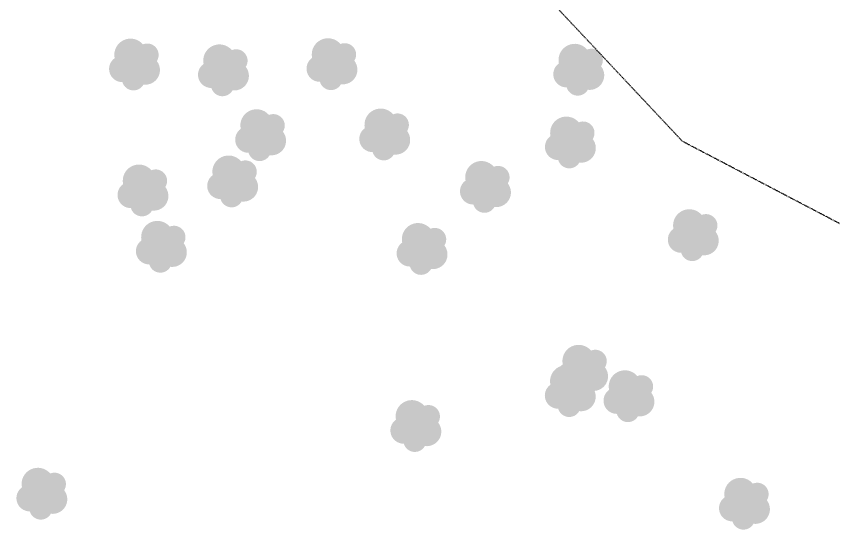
# Model space of a CAD drawing. Header units: feet. Extents: x 19943 to 22668, y 19646 to 21490.
# Drawn here: x 21109.1 to 21264.8, y 20774.5 to 20872.4 of the extents above; entities that cross this region are included whole.
import ezdxf

# ---------------------------------------------------------------- set-up
doc = ezdxf.new("R2010")
doc.units = ezdxf.units.FT
doc.header["$MEASUREMENT"] = 0
doc.linetypes.add('DASHED2', pattern=[0.375, 0.25, -0.125])
doc.layers.add('V-PLNT-TREES-SAVD', color=253, linetype='Continuous')
doc.layers.add('V-WETL-BUFF', color=253, linetype='DASHED2')

# ---------------------------------------------------------------- blocks, each defined once
blk = doc.blocks.new('Existing Basemap')
at = {"layer": 'V-PLNT-TREES-SAVD'}
h = blk.add_hatch(color=256, dxfattribs=at)
edge = h.paths.add_edge_path()
edge.add_ellipse((21134.04, 20865), major_axis=(-1.54, 1.54), ratio=1, start_angle=192.5945, end_angle=337.2688)
edge.add_ellipse((21130.86, 20865.02), major_axis=(-2.19, 2.18), ratio=1, start_angle=265.3136, end_angle=416.8559)
edge.add_ellipse((21129.29, 20862.33), major_axis=(1.78, 1.78), ratio=1, start_angle=80.2866, end_angle=225.7342)
edge.add_ellipse((21131.42, 20860.43), major_axis=(-1.55, 1.55), ratio=1, start_angle=61.1573, end_angle=61.4715)
edge.add_ellipse((21131.42, 20860.43), major_axis=(-1.55, 1.55), ratio=1, start_angle=61.4715, end_angle=195.4892)
edge.add_ellipse((21133.68, 20862.11), major_axis=(1.97, 1.97), ratio=1, start_angle=217.817, end_angle=353.0193)
h = blk.add_hatch(color=256, dxfattribs=at)
edge = h.paths.add_edge_path()
edge.add_ellipse((21150.98, 20863.9), major_axis=(-1.54, 1.54), ratio=1, start_angle=192.5945, end_angle=337.2688)
edge.add_ellipse((21147.8, 20863.92), major_axis=(-2.19, 2.18), ratio=1, start_angle=265.3136, end_angle=416.8559)
edge.add_ellipse((21146.23, 20861.22), major_axis=(1.78, 1.78), ratio=1, start_angle=80.2866, end_angle=225.7342)
edge.add_ellipse((21148.37, 20859.32), major_axis=(-1.55, 1.55), ratio=1, start_angle=61.1573, end_angle=61.4715)
edge.add_ellipse((21148.37, 20859.32), major_axis=(-1.55, 1.55), ratio=1, start_angle=61.4715, end_angle=195.4892)
edge.add_ellipse((21150.62, 20861.01), major_axis=(1.97, 1.97), ratio=1, start_angle=217.817, end_angle=353.0193)
h = blk.add_hatch(color=256, dxfattribs=at)
edge = h.paths.add_edge_path()
edge.add_ellipse((21171.65, 20865.06), major_axis=(-1.54, 1.54), ratio=1, start_angle=192.5945, end_angle=337.2688)
edge.add_ellipse((21168.47, 20865.09), major_axis=(-2.19, 2.18), ratio=1, start_angle=265.3136, end_angle=416.8559)
edge.add_ellipse((21166.9, 20862.39), major_axis=(1.78, 1.78), ratio=1, start_angle=80.2866, end_angle=225.7342)
edge.add_ellipse((21169.04, 20860.49), major_axis=(-1.55, 1.55), ratio=1, start_angle=61.1573, end_angle=61.4715)
edge.add_ellipse((21169.04, 20860.49), major_axis=(-1.55, 1.55), ratio=1, start_angle=61.4715, end_angle=195.4892)
edge.add_ellipse((21171.29, 20862.18), major_axis=(1.97, 1.97), ratio=1, start_angle=217.817, end_angle=353.0193)
h = blk.add_hatch(color=256, dxfattribs=at)
edge = h.paths.add_edge_path()
edge.add_ellipse((21218.65, 20864.01), major_axis=(-1.54, 1.54), ratio=1, start_angle=192.5945, end_angle=337.2688)
edge.add_ellipse((21215.47, 20864.03), major_axis=(-2.19, 2.18), ratio=1, start_angle=265.3136, end_angle=416.8559)
edge.add_ellipse((21213.9, 20861.33), major_axis=(1.78, 1.78), ratio=1, start_angle=80.2866, end_angle=225.7342)
edge.add_ellipse((21216.04, 20859.43), major_axis=(-1.55, 1.55), ratio=1, start_angle=61.1573, end_angle=61.4715)
edge.add_ellipse((21216.04, 20859.43), major_axis=(-1.55, 1.55), ratio=1, start_angle=61.4715, end_angle=195.4892)
edge.add_ellipse((21218.3, 20861.12), major_axis=(1.97, 1.97), ratio=1, start_angle=217.817, end_angle=353.0193)
h = blk.add_hatch(color=256, dxfattribs=at)
edge = h.paths.add_edge_path()
edge.add_ellipse((21158.06, 20851.54), major_axis=(-1.54, 1.54), ratio=1, start_angle=192.5945, end_angle=337.2688)
edge.add_ellipse((21154.87, 20851.56), major_axis=(-2.19, 2.18), ratio=1, start_angle=265.3136, end_angle=416.8559)
edge.add_ellipse((21153.31, 20848.86), major_axis=(1.78, 1.78), ratio=1, start_angle=80.2866, end_angle=225.7342)
edge.add_ellipse((21155.44, 20846.96), major_axis=(-1.55, 1.55), ratio=1, start_angle=61.1573, end_angle=61.4715)
edge.add_ellipse((21155.44, 20846.96), major_axis=(-1.55, 1.55), ratio=1, start_angle=61.4715, end_angle=195.4892)
edge.add_ellipse((21157.7, 20848.65), major_axis=(1.97, 1.97), ratio=1, start_angle=217.817, end_angle=353.0193)
h = blk.add_hatch(color=256, dxfattribs=at)
edge = h.paths.add_edge_path()
edge.add_ellipse((21181.7, 20851.67), major_axis=(-1.54, 1.54), ratio=1, start_angle=192.5945, end_angle=337.2688)
edge.add_ellipse((21178.51, 20851.69), major_axis=(-2.19, 2.18), ratio=1, start_angle=265.3136, end_angle=416.8559)
edge.add_ellipse((21176.95, 20848.99), major_axis=(1.78, 1.78), ratio=1, start_angle=80.2866, end_angle=225.7342)
edge.add_ellipse((21179.08, 20847.09), major_axis=(-1.55, 1.55), ratio=1, start_angle=61.1573, end_angle=61.4715)
edge.add_ellipse((21179.08, 20847.09), major_axis=(-1.55, 1.55), ratio=1, start_angle=61.4715, end_angle=195.4892)
edge.add_ellipse((21181.34, 20848.78), major_axis=(1.97, 1.97), ratio=1, start_angle=217.817, end_angle=353.0193)
h = blk.add_hatch(color=256, dxfattribs=at)
edge = h.paths.add_edge_path()
edge.add_ellipse((21217.06, 20850.14), major_axis=(-1.54, 1.54), ratio=1, start_angle=192.5945, end_angle=337.2688)
edge.add_ellipse((21213.87, 20850.16), major_axis=(-2.19, 2.18), ratio=1, start_angle=265.3136, end_angle=416.8559)
edge.add_ellipse((21212.31, 20847.47), major_axis=(1.78, 1.78), ratio=1, start_angle=80.2866, end_angle=225.7342)
edge.add_ellipse((21214.44, 20845.57), major_axis=(-1.55, 1.55), ratio=1, start_angle=61.1573, end_angle=61.4715)
edge.add_ellipse((21214.44, 20845.57), major_axis=(-1.55, 1.55), ratio=1, start_angle=61.4715, end_angle=195.4892)
edge.add_ellipse((21216.7, 20847.25), major_axis=(1.97, 1.97), ratio=1, start_angle=217.817, end_angle=353.0193)
h = blk.add_hatch(color=256, dxfattribs=at)
edge = h.paths.add_edge_path()
edge.add_ellipse((21152.73, 20842.72), major_axis=(-1.54, 1.54), ratio=1, start_angle=192.5945, end_angle=337.2688)
edge.add_ellipse((21149.54, 20842.74), major_axis=(-2.19, 2.18), ratio=1, start_angle=265.3136, end_angle=416.8559)
edge.add_ellipse((21147.98, 20840.04), major_axis=(1.78, 1.78), ratio=1, start_angle=80.2866, end_angle=225.7342)
edge.add_ellipse((21150.11, 20838.14), major_axis=(-1.55, 1.55), ratio=1, start_angle=61.1573, end_angle=61.4715)
edge.add_ellipse((21150.11, 20838.14), major_axis=(-1.55, 1.55), ratio=1, start_angle=61.4715, end_angle=195.4892)
edge.add_ellipse((21152.37, 20839.83), major_axis=(1.97, 1.97), ratio=1, start_angle=217.817, end_angle=353.0193)
h = blk.add_hatch(color=256, dxfattribs=at)
edge = h.paths.add_edge_path()
edge.add_ellipse((21135.65, 20841), major_axis=(-1.54, 1.54), ratio=1, start_angle=192.5945, end_angle=337.2688)
edge.add_ellipse((21132.47, 20841.02), major_axis=(-2.19, 2.18), ratio=1, start_angle=265.3136, end_angle=416.8559)
edge.add_ellipse((21130.9, 20838.32), major_axis=(1.78, 1.78), ratio=1, start_angle=80.2866, end_angle=225.7342)
edge.add_ellipse((21133.04, 20836.42), major_axis=(-1.55, 1.55), ratio=1, start_angle=61.1573, end_angle=61.4715)
edge.add_ellipse((21133.04, 20836.42), major_axis=(-1.55, 1.55), ratio=1, start_angle=61.4715, end_angle=195.4892)
edge.add_ellipse((21135.29, 20838.11), major_axis=(1.97, 1.97), ratio=1, start_angle=217.817, end_angle=353.0193)
h = blk.add_hatch(color=256, dxfattribs=at)
edge = h.paths.add_edge_path()
edge.add_ellipse((21200.88, 20841.67), major_axis=(-1.54, 1.54), ratio=1, start_angle=192.5945, end_angle=337.2688)
edge.add_ellipse((21197.7, 20841.69), major_axis=(-2.19, 2.18), ratio=1, start_angle=265.3136, end_angle=416.8559)
edge.add_ellipse((21196.13, 20839), major_axis=(1.78, 1.78), ratio=1, start_angle=80.2866, end_angle=225.7342)
edge.add_ellipse((21198.27, 20837.1), major_axis=(-1.55, 1.55), ratio=1, start_angle=61.1573, end_angle=61.4715)
edge.add_ellipse((21198.27, 20837.1), major_axis=(-1.55, 1.55), ratio=1, start_angle=61.4715, end_angle=195.4892)
edge.add_ellipse((21200.53, 20838.79), major_axis=(1.97, 1.97), ratio=1, start_angle=217.817, end_angle=353.0193)
h = blk.add_hatch(color=256, dxfattribs=at)
edge = h.paths.add_edge_path()
edge.add_ellipse((21240.47, 20832.48), major_axis=(-1.54, 1.54), ratio=1, start_angle=192.5945, end_angle=337.2688)
edge.add_ellipse((21237.29, 20832.5), major_axis=(-2.19, 2.18), ratio=1, start_angle=265.3136, end_angle=416.8559)
edge.add_ellipse((21235.72, 20829.8), major_axis=(1.78, 1.78), ratio=1, start_angle=80.2866, end_angle=225.7342)
edge.add_ellipse((21237.85, 20827.9), major_axis=(-1.55, 1.55), ratio=1, start_angle=61.1573, end_angle=61.4715)
edge.add_ellipse((21237.85, 20827.9), major_axis=(-1.55, 1.55), ratio=1, start_angle=61.4715, end_angle=195.4892)
edge.add_ellipse((21240.11, 20829.59), major_axis=(1.97, 1.97), ratio=1, start_angle=217.817, end_angle=353.0193)
h = blk.add_hatch(color=256, dxfattribs=at)
edge = h.paths.add_edge_path()
edge.add_ellipse((21139.15, 20830.26), major_axis=(-1.54, 1.54), ratio=1, start_angle=192.5945, end_angle=337.2688)
edge.add_ellipse((21135.97, 20830.28), major_axis=(-2.19, 2.18), ratio=1, start_angle=265.3136, end_angle=416.8559)
edge.add_ellipse((21134.4, 20827.59), major_axis=(1.78, 1.78), ratio=1, start_angle=80.2866, end_angle=225.7342)
edge.add_ellipse((21136.54, 20825.69), major_axis=(-1.55, 1.55), ratio=1, start_angle=61.1573, end_angle=61.4715)
edge.add_ellipse((21136.54, 20825.69), major_axis=(-1.55, 1.55), ratio=1, start_angle=61.4715, end_angle=195.4892)
edge.add_ellipse((21138.8, 20827.38), major_axis=(1.97, 1.97), ratio=1, start_angle=217.817, end_angle=353.0193)
h = blk.add_hatch(color=256, dxfattribs=at)
edge = h.paths.add_edge_path()
edge.add_ellipse((21188.81, 20829.85), major_axis=(-1.54, 1.54), ratio=1, start_angle=192.5945, end_angle=337.2688)
edge.add_ellipse((21185.63, 20829.87), major_axis=(-2.19, 2.18), ratio=1, start_angle=265.3136, end_angle=416.8559)
edge.add_ellipse((21184.06, 20827.18), major_axis=(1.78, 1.78), ratio=1, start_angle=80.2866, end_angle=225.7342)
edge.add_ellipse((21186.19, 20825.27), major_axis=(-1.55, 1.55), ratio=1, start_angle=61.1573, end_angle=61.4715)
edge.add_ellipse((21186.19, 20825.27), major_axis=(-1.55, 1.55), ratio=1, start_angle=61.4715, end_angle=195.4892)
edge.add_ellipse((21188.45, 20826.96), major_axis=(1.97, 1.97), ratio=1, start_angle=217.817, end_angle=353.0193)
h = blk.add_hatch(color=256, dxfattribs=at)
edge = h.paths.add_edge_path()
edge.add_ellipse((21219.39, 20806.63), major_axis=(-1.54, 1.54), ratio=1, start_angle=192.5945, end_angle=337.2688)
edge.add_ellipse((21216.21, 20806.65), major_axis=(-2.19, 2.18), ratio=1, start_angle=265.3136, end_angle=416.8559)
edge.add_ellipse((21214.64, 20803.96), major_axis=(1.78, 1.78), ratio=1, start_angle=80.2866, end_angle=225.7342)
edge.add_ellipse((21216.78, 20802.05), major_axis=(-1.55, 1.55), ratio=1, start_angle=61.1573, end_angle=61.4715)
edge.add_ellipse((21216.78, 20802.05), major_axis=(-1.55, 1.55), ratio=1, start_angle=61.4715, end_angle=195.4892)
edge.add_ellipse((21219.03, 20803.74), major_axis=(1.97, 1.97), ratio=1, start_angle=217.817, end_angle=353.0193)
h = blk.add_hatch(color=256, dxfattribs=at)
edge = h.paths.add_edge_path()
edge.add_ellipse((21217.04, 20802.76), major_axis=(-1.54, 1.54), ratio=1, start_angle=192.5945, end_angle=337.2688)
edge.add_ellipse((21213.85, 20802.78), major_axis=(-2.19, 2.18), ratio=1, start_angle=265.3136, end_angle=416.8559)
edge.add_ellipse((21212.29, 20800.08), major_axis=(1.78, 1.78), ratio=1, start_angle=80.2866, end_angle=225.7342)
edge.add_ellipse((21214.42, 20798.18), major_axis=(-1.55, 1.55), ratio=1, start_angle=61.1573, end_angle=61.4715)
edge.add_ellipse((21214.42, 20798.18), major_axis=(-1.55, 1.55), ratio=1, start_angle=61.4715, end_angle=195.4892)
edge.add_ellipse((21216.68, 20799.87), major_axis=(1.97, 1.97), ratio=1, start_angle=217.817, end_angle=353.0193)
h = blk.add_hatch(color=256, dxfattribs=at)
edge = h.paths.add_edge_path()
edge.add_ellipse((21228.22, 20801.78), major_axis=(-1.54, 1.54), ratio=1, start_angle=192.5945, end_angle=337.2688)
edge.add_ellipse((21225.03, 20801.8), major_axis=(-2.19, 2.18), ratio=1, start_angle=265.3136, end_angle=416.8559)
edge.add_ellipse((21223.47, 20799.1), major_axis=(1.78, 1.78), ratio=1, start_angle=80.2866, end_angle=225.7342)
edge.add_ellipse((21225.6, 20797.2), major_axis=(-1.55, 1.55), ratio=1, start_angle=61.1573, end_angle=61.4715)
edge.add_ellipse((21225.6, 20797.2), major_axis=(-1.55, 1.55), ratio=1, start_angle=61.4715, end_angle=195.4892)
edge.add_ellipse((21227.86, 20798.89), major_axis=(1.97, 1.97), ratio=1, start_angle=217.817, end_angle=353.0193)
h = blk.add_hatch(color=256, dxfattribs=at)
edge = h.paths.add_edge_path()
edge.add_ellipse((21187.62, 20796.09), major_axis=(-1.54, 1.54), ratio=1, start_angle=192.5945, end_angle=337.2688)
edge.add_ellipse((21184.44, 20796.12), major_axis=(-2.19, 2.18), ratio=1, start_angle=265.3136, end_angle=416.8559)
edge.add_ellipse((21182.87, 20793.42), major_axis=(1.78, 1.78), ratio=1, start_angle=80.2866, end_angle=225.7342)
edge.add_ellipse((21185.01, 20791.52), major_axis=(-1.55, 1.55), ratio=1, start_angle=61.1573, end_angle=61.4715)
edge.add_ellipse((21185.01, 20791.52), major_axis=(-1.55, 1.55), ratio=1, start_angle=61.4715, end_angle=195.4892)
edge.add_ellipse((21187.27, 20793.21), major_axis=(1.97, 1.97), ratio=1, start_angle=217.817, end_angle=353.0193)
h = blk.add_hatch(color=256, dxfattribs=at)
edge = h.paths.add_edge_path()
edge.add_ellipse((21116.38, 20783.2), major_axis=(-1.54, 1.54), ratio=1, start_angle=192.5945, end_angle=337.2688)
edge.add_ellipse((21113.2, 20783.22), major_axis=(-2.19, 2.18), ratio=1, start_angle=265.3136, end_angle=416.8559)
edge.add_ellipse((21111.64, 20780.52), major_axis=(1.78, 1.78), ratio=1, start_angle=80.2866, end_angle=225.7342)
edge.add_ellipse((21113.77, 20778.62), major_axis=(-1.55, 1.55), ratio=1, start_angle=61.1573, end_angle=61.4715)
edge.add_ellipse((21113.77, 20778.62), major_axis=(-1.55, 1.55), ratio=1, start_angle=61.4715, end_angle=195.4892)
edge.add_ellipse((21116.03, 20780.31), major_axis=(1.97, 1.97), ratio=1, start_angle=217.817, end_angle=353.0193)
h = blk.add_hatch(color=256, dxfattribs=at)
edge = h.paths.add_edge_path()
edge.add_ellipse((21250.22, 20781.28), major_axis=(-1.54, 1.54), ratio=1, start_angle=192.5945, end_angle=337.2688)
edge.add_ellipse((21247.04, 20781.3), major_axis=(-2.19, 2.18), ratio=1, start_angle=265.3136, end_angle=416.8559)
edge.add_ellipse((21245.47, 20778.61), major_axis=(1.78, 1.78), ratio=1, start_angle=80.2866, end_angle=225.7342)
edge.add_ellipse((21247.61, 20776.71), major_axis=(-1.55, 1.55), ratio=1, start_angle=61.1573, end_angle=61.4715)
edge.add_ellipse((21247.61, 20776.71), major_axis=(-1.55, 1.55), ratio=1, start_angle=61.4715, end_angle=195.4892)
edge.add_ellipse((21249.86, 20778.4), major_axis=(1.97, 1.97), ratio=1, start_angle=217.817, end_angle=353.0193)
at = {"layer": 'V-WETL-BUFF', "ltscale": 0.5}
blk.add_lwpolyline([(21418.91, 20976.65), (21415.17, 20956.44), (21423.87, 20924.64), (21348.24, 20789.77), (21236, 20848.52), (21187.27, 20900.43), (21186.12, 20949.26), (21185.85, 20950.73), (21181.72, 20966.06), (21160.83, 21056.66), (21288.3, 21135.05), (21304.66, 21121.76), (21367.86, 21157.11), (21427.19, 21006.92), (21418.45, 20979.58)], close=True, dxfattribs=at)

msp = doc.modelspace()

# ---------------------------------------------------------------- block references
msp.add_blockref('Existing Basemap', (0, 0))

doc.saveas('drawing.dxf')
